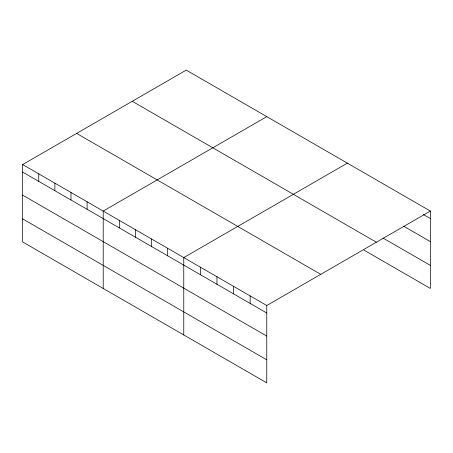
<?xml version="1.0" encoding="UTF-8"?>
<svg xmlns="http://www.w3.org/2000/svg" width="453" height="453" viewBox="0 0 453 453"><rect width="100%" height="100%" fill="white"/><g stroke="black" fill="none" stroke-linecap="round" stroke-linejoin="round"><path stroke-width="0.68" d="M22.65 164.569L266.766 305.509L266.766 382.876L22.65 241.936L22.65 164.569L186.234 70.124L430.35 211.064L430.35 288.431L363.952 250.096M266.794 116.631L103.21 211.075L103.21 288.448M347.349 163.142L183.765 257.587L183.765 334.96M266.766 305.509L430.35 211.064M423.238 214.473L430.35 218.584M403.674 226.228L430.35 241.63M382.921 238.001L430.35 265.384M132.253 101.291L376.369 242.23M76.631 133.403L320.747 274.342M22.65 172.083L266.766 313.023M22.65 195.135L266.766 336.075M22.65 218.884L266.766 359.824M250.169 295.922L250.169 303.442M233.567 286.336L233.567 293.855M216.964 276.755L216.964 284.274M200.368 267.168L200.368 274.688M167.655 248.284L167.655 255.803M151.545 238.98L151.545 246.5M135.43 229.682L135.43 237.202M119.32 220.379L119.32 227.899M87.095 201.772L87.095 209.292M70.985 192.474L70.985 199.994M54.875 183.171L54.875 190.69M38.76 173.867L38.76 181.387"/></g></svg>
